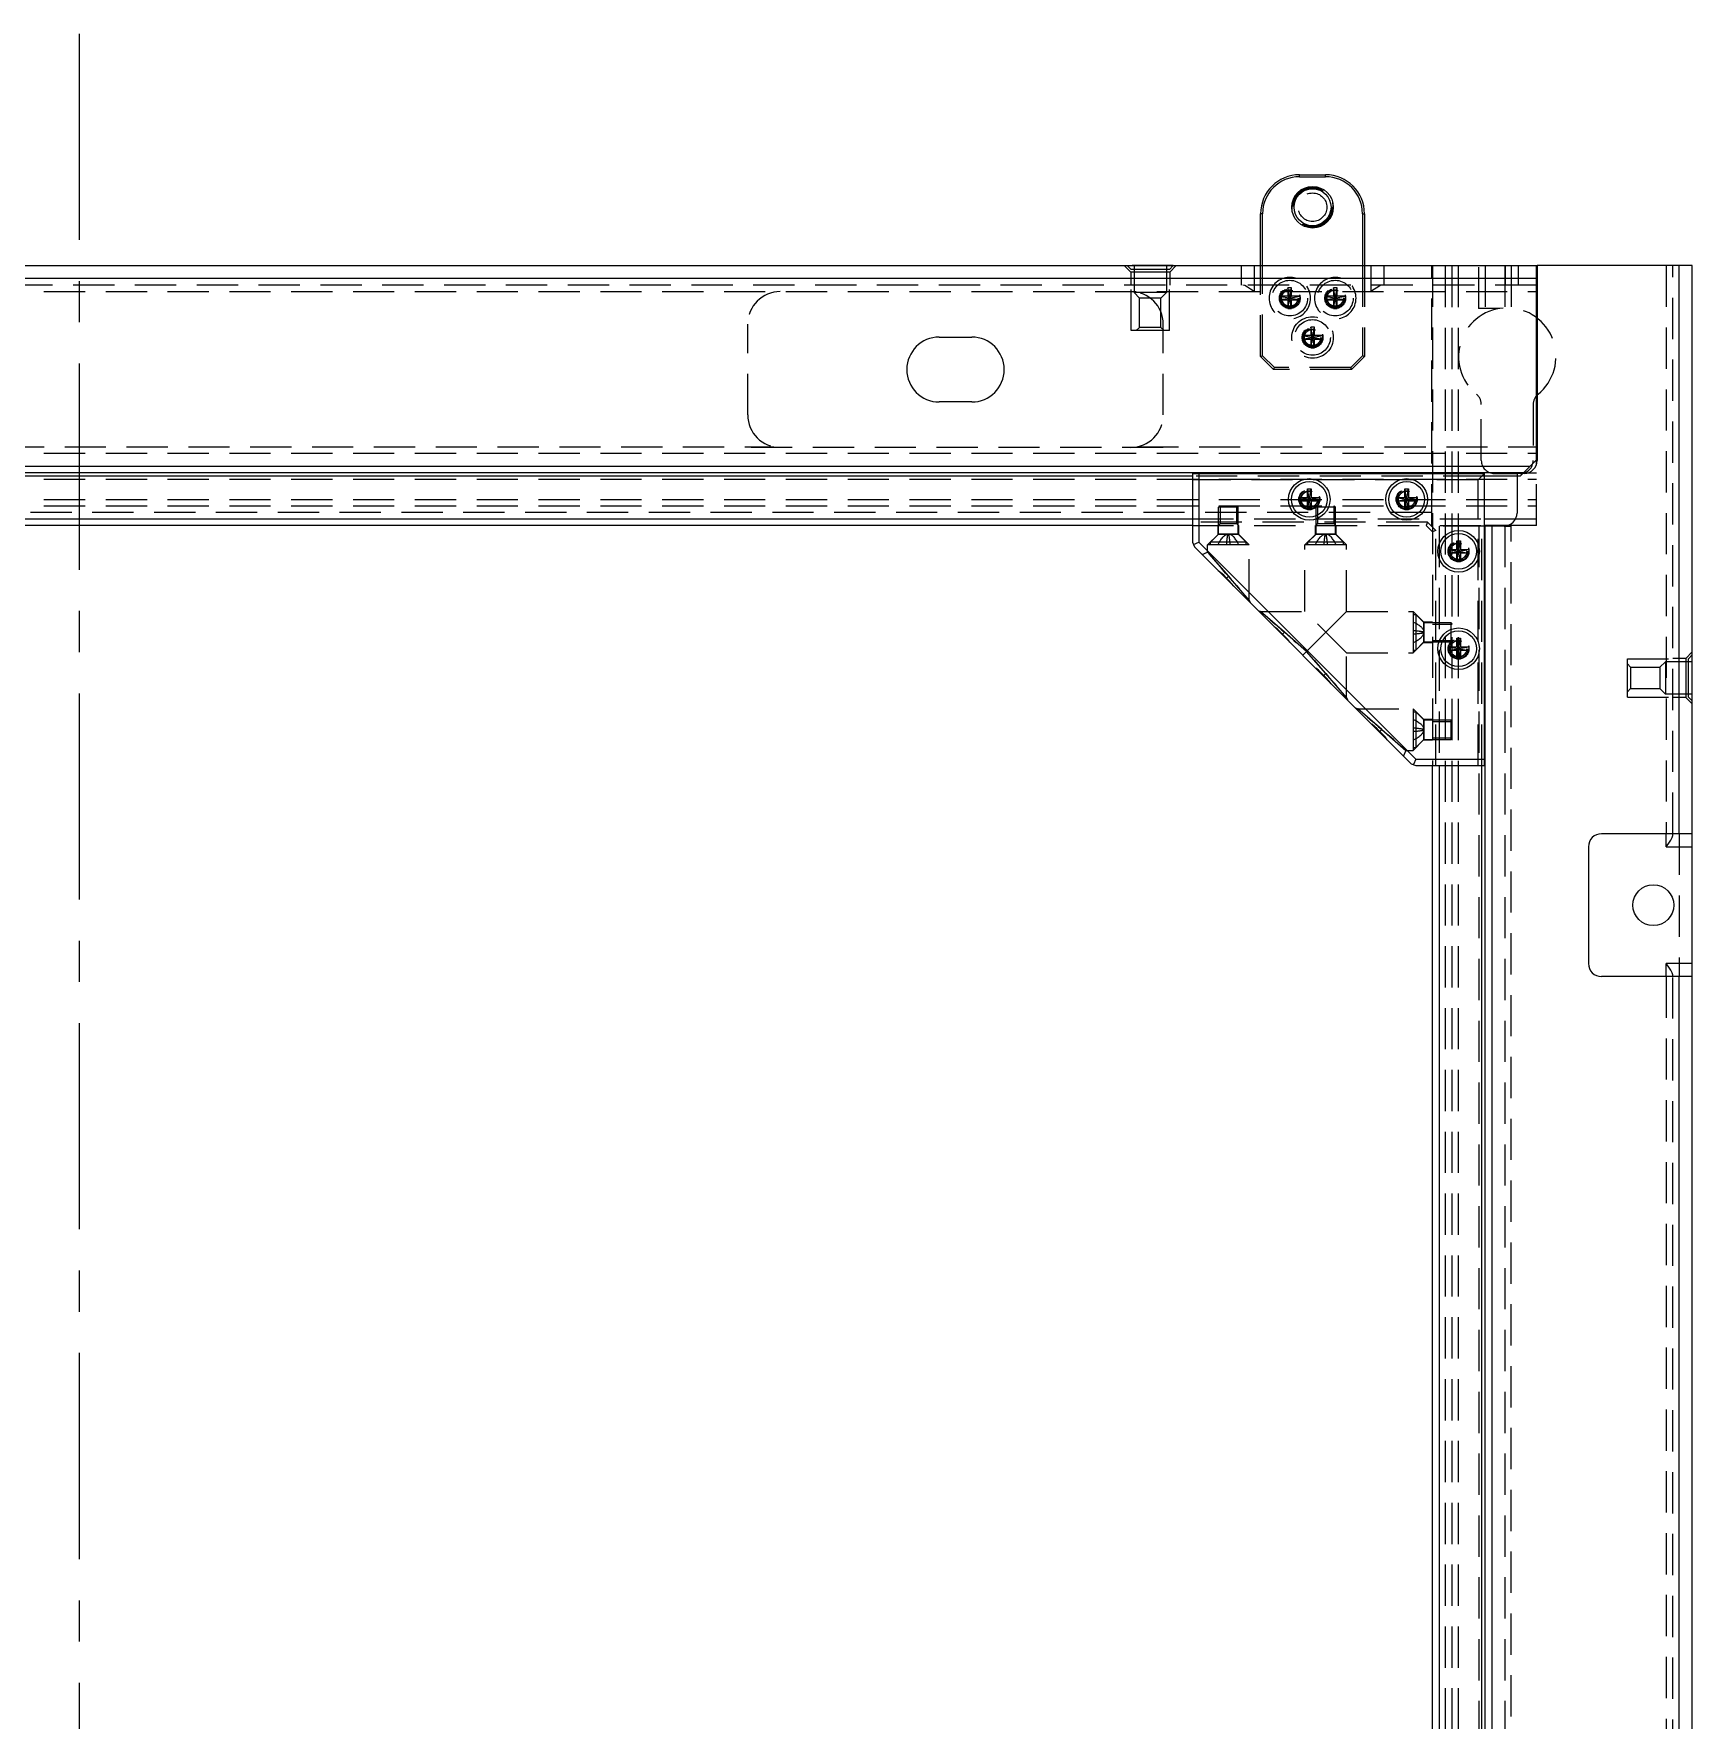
# Model space of a CAD drawing. Header units: millimetres. Extents: x -3132 to 28633, y 682 to 5849.
# Drawn here: x 19879.1 to 20134.6, y 2464.1 to 2723.9 of the extents above; entities that cross this region are included whole.
import ezdxf

# ---------------------------------------------------------------- set-up
doc = ezdxf.new("R2010")
doc.units = ezdxf.units.MM
doc.linetypes.add('CENTER', pattern=[50.8, 31.75, -6.35, 6.35, -6.35])
doc.linetypes.add('HIDDEN', pattern=[9.525, 6.35, -3.175])
for name, color, linetype in [('02___PRT_ALL_AXES', 7, 'Continuous'), ('DEFAULT_2', 8, 'HIDDEN'), ('标准', 3, 'Continuous')]:
    doc.layers.add(name, color=color, linetype=linetype)

msp = doc.modelspace()

# ---------------------------------------------------------------- linework, layer by layer
at = {"color": 7, "linetype": 'Continuous'}
for p, q in [((20074.094, 2701.894), (20074.094, 2702.194)), ((20074.094, 2702.194), (20078.094, 2702.194)), ((20074.094, 2701.894), (20078.094, 2701.894)), ((20078.094, 2701.894), (20078.094, 2702.194)), ((20068.094, 2688.194), (20068.094, 2696.194)), ((20068.394, 2696.194), (20068.094, 2696.194)), ((20068.394, 2688.194), (20068.394, 2696.194)), ((20083.794, 2696.194), (20083.794, 2688.194)), ((20083.794, 2696.194), (20084.094, 2696.194)), ((20084.094, 2696.194), (20084.094, 2688.194)), ((19661.594, 2688.194), (20110.594, 2688.194)), ((20110.594, 2686.194), (19661.594, 2686.194)), ((20110.594, 2658.294), (20110.594, 2688.194)), ((20110.694, 2688.194), (20110.694, 2658.194)), ((20134.594, 2688.194), (20110.694, 2688.194)), ((20132.594, 2600.694), (20132.594, 2688.194)), ((20134.594, 1691.194), (20134.594, 2688.194)), ((20018.594, 2677.194), (20023.594, 2677.194)), ((20023.594, 2667.194), (20018.594, 2667.194)), ((20110.594, 2658.294), (20108.594, 2656.294)), ((19662.594, 2657.294), (20109.594, 2657.294)), ((20108.594, 2656.294), (19663.594, 2656.294)), ((20057.594, 2655.794), (19714.594, 2655.794)), ((20057.594, 2656.194), (20057.594, 2645.609)), ((20057.594, 2656.194), (20102.594, 2656.194)), ((20058.594, 2656.194), (20058.594, 2645.609)), ((20102.594, 2611.194), (20102.594, 2656.194)), ((20107.594, 2655.794), (20102.594, 2655.794)), ((20107.594, 2656.194), (20107.594, 2650.094)), ((20108.694, 2656.194), (20107.594, 2656.194)), ((20073.994, 2651.914), (20073.994, 2652.474)), ((20073.994, 2651.914), (20077.194, 2652.474)), ((20073.994, 2652.474), (20075.314, 2652.474)), ((20073.994, 2652.474), (20077.194, 2651.914)), ((20075.314, 2650.594), (20075.874, 2653.794)), ((20075.314, 2652.474), (20075.314, 2653.794)), ((20075.874, 2650.594), (20075.314, 2653.794)), ((20075.314, 2653.794), (20075.874, 2653.794)), ((20075.314, 2651.914), (20075.874, 2652.474)), ((20075.314, 2652.474), (20075.874, 2651.914)), ((20075.874, 2653.794), (20075.874, 2652.474)), ((20075.874, 2652.474), (20077.194, 2652.474)), ((20077.194, 2652.474), (20077.194, 2651.914)), ((20088.994, 2651.914), (20088.994, 2652.474)), ((20088.994, 2651.914), (20092.194, 2652.474)), ((20088.994, 2652.474), (20090.314, 2652.474)), ((20088.994, 2652.474), (20092.194, 2651.914)), ((20090.314, 2650.594), (20090.874, 2653.794)), ((20090.314, 2652.474), (20090.314, 2653.794)), ((20090.874, 2650.594), (20090.314, 2653.794)), ((20090.314, 2653.794), (20090.874, 2653.794)), ((20090.314, 2651.914), (20090.874, 2652.474)), ((20090.314, 2652.474), (20090.874, 2651.914)), ((20090.874, 2653.794), (20090.874, 2652.474)), ((20090.874, 2652.474), (20092.194, 2652.474)), ((20092.194, 2652.474), (20092.194, 2651.914)), ((20075.314, 2651.914), (20073.994, 2651.914)), ((20075.314, 2650.594), (20075.314, 2651.914)), ((20075.874, 2650.594), (20075.314, 2650.594)), ((20075.874, 2651.914), (20075.874, 2650.594)), ((20077.194, 2651.914), (20075.874, 2651.914)), ((20090.314, 2651.914), (20088.994, 2651.914)), ((20090.314, 2650.594), (20090.314, 2651.914)), ((20090.874, 2650.594), (20090.314, 2650.594)), ((20090.874, 2651.914), (20090.874, 2650.594)), ((20092.194, 2651.914), (20090.874, 2651.914)), ((19714.594, 2649.194), (20057.594, 2649.194)), ((20057.594, 2648.194), (19714.594, 2648.194)), ((20102.594, 2649.194), (20107.352, 2649.194)), ((20105.594, 2648.194), (20102.594, 2648.194)), ((20105.594, 2648.094), (20102.594, 2648.094)), ((20102.694, 1731.294), (20102.694, 2648.094)), ((20103.694, 2648.094), (20103.694, 1731.294)), ((20057.594, 2645.609), (20057.887, 2644.901)), ((20057.74, 2645.255), (20058.594, 2645.609)), ((20091.301, 2611.487), (20057.887, 2644.901)), ((20092.008, 2612.194), (20058.594, 2645.609)), ((20096.994, 2643.914), (20096.994, 2644.474)), ((20096.994, 2643.914), (20100.194, 2644.474)), ((20096.994, 2644.474), (20098.314, 2644.474)), ((20096.994, 2644.474), (20100.194, 2643.914)), ((20098.314, 2642.594), (20098.874, 2645.794)), ((20098.314, 2644.474), (20098.314, 2645.794)), ((20098.874, 2642.594), (20098.314, 2645.794)), ((20098.314, 2645.794), (20098.874, 2645.794)), ((20098.314, 2643.914), (20098.874, 2644.474)), ((20098.314, 2644.474), (20098.874, 2643.914)), ((20098.874, 2645.794), (20098.874, 2644.474)), ((20098.874, 2644.474), (20100.194, 2644.474)), ((20100.194, 2644.474), (20100.194, 2643.914)), ((20098.314, 2643.914), (20096.994, 2643.914)), ((20098.314, 2642.594), (20098.314, 2643.914)), ((20098.874, 2642.594), (20098.314, 2642.594)), ((20098.874, 2643.914), (20098.874, 2642.594)), ((20100.194, 2643.914), (20098.874, 2643.914)), ((20096.994, 2628.914), (20096.994, 2629.474)), ((20096.994, 2628.914), (20100.194, 2629.474)), ((20096.994, 2629.474), (20098.314, 2629.474)), ((20096.994, 2629.474), (20100.194, 2628.914)), ((20098.314, 2628.914), (20096.994, 2628.914)), ((20098.314, 2627.594), (20098.874, 2630.794)), ((20098.314, 2629.474), (20098.314, 2630.794)), ((20098.874, 2627.594), (20098.314, 2630.794)), ((20098.314, 2630.794), (20098.874, 2630.794)), ((20098.314, 2628.914), (20098.874, 2629.474)), ((20098.314, 2629.474), (20098.874, 2628.914)), ((20098.314, 2627.594), (20098.314, 2628.914)), ((20098.874, 2630.794), (20098.874, 2629.474)), ((20098.874, 2629.474), (20100.194, 2629.474)), ((20098.874, 2628.914), (20098.874, 2627.594)), ((20100.194, 2628.914), (20098.874, 2628.914)), ((20100.194, 2629.474), (20100.194, 2628.914)), ((20098.874, 2627.594), (20098.314, 2627.594)), ((20091.301, 2611.487), (20092.008, 2611.194)), ((20092.008, 2612.194), (20091.655, 2611.341)), ((20092.008, 2612.194), (20102.594, 2612.194)), ((20092.008, 2611.194), (20102.594, 2611.194)), ((20094.594, 1768.194), (20094.594, 2611.194)), ((20095.594, 2611.194), (20095.594, 1768.194)), ((20102.194, 1768.194), (20102.194, 2611.194)), ((20134.594, 2600.694), (20120.594, 2600.694)), ((20130.594, 2598.694), (20130.594, 2600.694)), ((20131.594, 2600.426), (20131.594, 2600.694)), ((20118.594, 2598.694), (20118.594, 2580.694)), ((20130.594, 2598.694), (20134.594, 2598.694)), ((20130.594, 2578.694), (20130.594, 2580.694)), ((20134.594, 2580.694), (20130.594, 2580.694)), ((20134.594, 2578.694), (20120.594, 2578.694)), ((20131.594, 2578.694), (20131.594, 2578.962)), ((20132.594, 1800.694), (20132.594, 2578.694))]:
    msp.add_line(p, q, dxfattribs=at)
for points in [[(20130.594, 2598.694), (20130.976, 2599.24), (20131.293, 2599.723), (20131.511, 2600.124), (20131.594, 2600.426)], [(20131.293, 2579.666), (20130.976, 2580.148), (20130.594, 2580.694)], [(20131.594, 2578.962), (20131.511, 2579.264), (20131.293, 2579.666)]]:
    msp.add_lwpolyline(points, dxfattribs=at)
for centre, radius in [((20076.094, 2697.194), 3.2), ((20076.094, 2697.194), 2.85), ((20075.594, 2652.194), 3.2), ((20075.594, 2652.194), 2.75), ((20090.594, 2652.194), 3.2), ((20090.594, 2652.194), 2.75), ((20098.594, 2644.194), 3.2), ((20098.594, 2644.194), 2.75), ((20098.594, 2629.194), 3.2), ((20098.594, 2629.194), 2.75), ((20128.594, 2589.694), 3.15)]:
    msp.add_circle(centre, radius, dxfattribs=at)
for centre, radius, start, end in [((20074.094, 2696.194), 6, 90, 180), ((20074.094, 2696.194), 5.7, 90, 180), ((20078.094, 2696.194), 6, 0, 90), ((20078.094, 2696.194), 5.7, 0, 90), ((20018.594, 2672.194), 5, 90, 270), ((20023.594, 2672.194), 5, 270, 90), ((20108.694, 2658.194), 2, 270, 0), ((20105.594, 2650.094), 2, 270, 0), ((20120.594, 2598.694), 2, 90, 180), ((20120.594, 2580.694), 2, 180, 270)]:
    msp.add_arc(centre, radius, start, end, dxfattribs=at)
at = {"layer": '02___PRT_ALL_AXES', "color": 8, "linetype": 'HIDDEN'}
for p, q in [((20054.644, 2688.194), (20047.544, 2688.194)), ((20048.144, 2687.594), (20047.544, 2688.194)), ((20048.144, 2678.194), (20048.144, 2687.594)), ((20054.044, 2687.594), (20048.144, 2687.594)), ((20054.044, 2687.594), (20054.644, 2688.194)), ((20054.044, 2678.194), (20054.044, 2687.594)), ((20054.044, 2678.194), (20048.144, 2678.194)), ((20124.594, 2621.744), (20124.594, 2627.644)), ((20124.594, 2627.644), (20133.994, 2627.644)), ((20133.994, 2627.644), (20134.594, 2628.244)), ((20133.994, 2621.744), (20133.994, 2627.644)), ((20134.594, 2621.144), (20134.594, 2628.244)), ((20124.594, 2621.744), (20133.994, 2621.744)), ((20133.994, 2621.744), (20134.594, 2621.144))]:
    msp.add_line(p, q, dxfattribs=at)
at = {"layer": 'DEFAULT_2', "color": 8, "linetype": 'HIDDEN'}
for p, q in [((20047.094, 2688.194), (20048.094, 2687.194)), ((20048.094, 2687.194), (20048.094, 2685.194)), ((20054.094, 2687.194), (20048.094, 2687.194)), ((20048.594, 2688.194), (20048.594, 2684.044)), ((20053.594, 2688.194), (20053.594, 2684.044)), ((20055.094, 2688.194), (20054.094, 2687.194)), ((20054.094, 2687.194), (20054.094, 2685.194)), ((20065.094, 2688.194), (20065.094, 2685.194)), ((20067.094, 2688.194), (20067.094, 2684.194)), ((20068.094, 2674.194), (20068.094, 2688.194)), ((20068.394, 2674.319), (20068.394, 2688.194)), ((20083.794, 2688.194), (20083.794, 2674.319)), ((20084.094, 2688.194), (20084.094, 2674.194)), ((20085.094, 2688.194), (20085.094, 2684.194)), ((20087.094, 2688.194), (20087.094, 2685.194)), ((20094.494, 2648.194), (20094.494, 2688.194)), ((20094.594, 2688.194), (20094.594, 2611.194)), ((20096.594, 1691.194), (20096.594, 2688.194)), ((20097.594, 1691.194), (20097.594, 2688.194)), ((20098.594, 1691.194), (20098.594, 2688.194)), ((20101.694, 2681.594), (20101.694, 2688.194)), ((20102.694, 2688.194), (20102.694, 2681.594)), ((20105.694, 2688.194), (20105.694, 2681.684)), ((20105.794, 2688.194), (20105.794, 2685.194)), ((20106.694, 2688.194), (20106.694, 2681.67)), ((20107.794, 2688.194), (20107.794, 2685.194)), ((20110.594, 2688.194), (20110.694, 2688.194)), ((20130.594, 2688.194), (20130.594, 2600.694)), ((20131.594, 2600.694), (20131.594, 2688.194)), ((20110.594, 2685.194), (19661.594, 2685.194)), ((19661.594, 2684.194), (20110.594, 2684.194)), ((20053.594, 2684.044), (20048.594, 2684.044)), ((20049.444, 2683.194), (20048.594, 2684.044)), ((20052.744, 2683.194), (20053.594, 2684.044)), ((20070.994, 2683.474), (20070.994, 2682.914)), ((20070.994, 2682.914), (20074.194, 2683.474)), ((20072.314, 2683.474), (20070.994, 2683.474)), ((20070.994, 2683.474), (20074.194, 2682.914)), ((20072.314, 2681.594), (20072.874, 2684.794)), ((20072.314, 2684.794), (20072.314, 2683.474)), ((20072.874, 2681.594), (20072.314, 2684.794)), ((20072.874, 2684.794), (20072.314, 2684.794)), ((20072.314, 2682.914), (20072.874, 2683.474)), ((20072.314, 2683.474), (20072.874, 2682.914)), ((20072.874, 2683.474), (20072.874, 2684.794)), ((20074.194, 2683.474), (20072.874, 2683.474)), ((20074.194, 2682.914), (20074.194, 2683.474)), ((20077.994, 2683.474), (20077.994, 2682.914)), ((20077.994, 2682.914), (20081.194, 2683.474)), ((20079.314, 2683.474), (20077.994, 2683.474)), ((20077.994, 2683.474), (20081.194, 2682.914)), ((20079.314, 2681.594), (20079.874, 2684.794)), ((20079.314, 2684.794), (20079.314, 2683.474)), ((20079.874, 2681.594), (20079.314, 2684.794)), ((20079.874, 2684.794), (20079.314, 2684.794)), ((20079.314, 2682.914), (20079.874, 2683.474)), ((20079.314, 2683.474), (20079.874, 2682.914)), ((20079.874, 2683.474), (20079.874, 2684.794)), ((20081.194, 2683.474), (20079.874, 2683.474)), ((20081.194, 2682.914), (20081.194, 2683.474)), ((20049.444, 2678.694), (20049.444, 2683.194)), ((20052.744, 2683.194), (20049.444, 2683.194)), ((20052.744, 2678.694), (20052.744, 2683.194)), ((20070.994, 2682.914), (20072.314, 2682.914)), ((20072.314, 2682.914), (20072.314, 2681.594)), ((20072.314, 2681.594), (20072.874, 2681.594)), ((20072.874, 2681.594), (20072.874, 2682.914)), ((20072.874, 2682.914), (20074.194, 2682.914)), ((20077.994, 2682.914), (20079.314, 2682.914)), ((20079.314, 2682.914), (20079.314, 2681.594)), ((20079.314, 2681.594), (20079.874, 2681.594)), ((20079.874, 2681.594), (20079.874, 2682.914)), ((20079.874, 2682.914), (20081.194, 2682.914)), ((20104.873, 2681.594), (20101.655, 2681.594)), ((19989.094, 2665.194), (19989.094, 2679.194)), ((20048.944, 2678.194), (20049.444, 2678.694)), ((20052.744, 2678.694), (20049.444, 2678.694)), ((20053.244, 2678.194), (20052.744, 2678.694)), ((20053.094, 2665.194), (20053.094, 2679.194)), ((20075.814, 2675.532), (20076.374, 2678.732)), ((20075.814, 2678.732), (20075.814, 2677.412)), ((20076.374, 2675.532), (20075.814, 2678.732)), ((20076.374, 2678.732), (20075.814, 2678.732)), ((20076.374, 2677.412), (20076.374, 2678.732)), ((20053.244, 2678.194), (20048.944, 2678.194)), ((20074.494, 2677.412), (20074.494, 2676.852)), ((20074.494, 2676.852), (20077.694, 2677.412)), ((20075.814, 2677.412), (20074.494, 2677.412)), ((20074.494, 2677.412), (20077.694, 2676.852)), ((20074.494, 2676.852), (20075.814, 2676.852)), ((20075.814, 2676.852), (20076.374, 2677.412)), ((20075.814, 2677.412), (20076.374, 2676.852)), ((20075.814, 2676.852), (20075.814, 2675.532)), ((20077.694, 2677.412), (20076.374, 2677.412)), ((20076.374, 2675.532), (20076.374, 2676.852)), ((20076.374, 2676.852), (20077.694, 2676.852)), ((20077.694, 2676.852), (20077.694, 2677.412)), ((20068.094, 2674.194), (20068.394, 2674.319)), ((20070.094, 2672.194), (20068.094, 2674.194)), ((20070.218, 2672.494), (20068.394, 2674.319)), ((20075.814, 2675.532), (20076.374, 2675.532)), ((20083.794, 2674.319), (20081.97, 2672.494)), ((20084.094, 2674.194), (20082.094, 2672.194)), ((20084.094, 2674.194), (20083.794, 2674.319)), ((20070.094, 2672.194), (20070.218, 2672.494)), ((20082.094, 2672.194), (20070.094, 2672.194)), ((20081.97, 2672.494), (20070.218, 2672.494)), ((20082.094, 2672.194), (20081.97, 2672.494)), ((20102.094, 2658.194), (20102.094, 2666.829)), ((20110.094, 2666.829), (20110.094, 2658.194)), ((19779.089, 2660.294), (19993.099, 2660.294)), ((19989.094, 2660.194), (19989.094, 2660.294)), ((20053.094, 2660.194), (19989.094, 2660.194)), ((20049.089, 2660.294), (20110.594, 2660.294)), ((20053.094, 2660.294), (20053.094, 2660.194)), ((19661.594, 2659.294), (20110.594, 2659.294)), ((20110.594, 2648.194), (20110.594, 2658.294)), ((19661.594, 2655.294), (20110.594, 2655.294)), ((20102.594, 2655.794), (20057.594, 2655.794)), ((20101.594, 2655.194), (20057.594, 2655.194)), ((20101.594, 2655.194), (20102.594, 2656.194)), ((20101.594, 2611.194), (20101.594, 2655.194)), ((20104.094, 2656.194), (20107.594, 2656.194)), ((20108.094, 2655.794), (20107.594, 2655.794)), ((20108.594, 2656.294), (20108.094, 2655.794)), ((20108.594, 2656.294), (20110.594, 2656.294)), ((19661.594, 2652.194), (20110.594, 2652.194)), ((19661.594, 2651.194), (20110.594, 2651.194)), ((20094.494, 2650.194), (19677.694, 2650.194)), ((20061.834, 2651.194), (20061.634, 2650.994)), ((20061.634, 2646.844), (20061.634, 2650.994)), ((20064.634, 2650.994), (20061.634, 2650.994)), ((20061.884, 2651.194), (20061.884, 2648.494)), ((20064.384, 2651.194), (20064.384, 2648.494)), ((20064.434, 2651.194), (20064.634, 2650.994)), ((20064.634, 2646.844), (20064.634, 2650.994)), ((20076.834, 2651.194), (20076.634, 2650.994)), ((20076.634, 2646.844), (20076.634, 2650.994)), ((20079.634, 2650.994), (20076.634, 2650.994)), ((20076.884, 2651.194), (20076.884, 2648.494)), ((20079.384, 2651.194), (20079.384, 2648.494)), ((20079.434, 2651.194), (20079.634, 2650.994)), ((20079.634, 2646.844), (20079.634, 2650.994)), ((20057.594, 2649.194), (20102.594, 2649.194)), ((20093.801, 2648.694), (20057.594, 2648.694)), ((20057.594, 2648.194), (20102.594, 2648.194)), ((20061.534, 2646.794), (20061.534, 2648.194)), ((20061.884, 2648.494), (20061.584, 2648.194)), ((20061.884, 2648.494), (20064.384, 2648.494)), ((20064.384, 2648.494), (20064.684, 2648.194)), ((20064.734, 2646.794), (20064.734, 2648.194)), ((20076.534, 2646.794), (20076.534, 2648.194)), ((20076.884, 2648.494), (20076.584, 2648.194)), ((20076.884, 2648.494), (20079.384, 2648.494)), ((20079.384, 2648.494), (20079.684, 2648.194)), ((20079.734, 2646.794), (20079.734, 2648.194)), ((20093.801, 2648.694), (20093.594, 2648.194)), ((20093.594, 2648.194), (20094.594, 2647.194)), ((20093.801, 2648.694), (20095.094, 2647.401)), ((20102.594, 2648.094), (20094.594, 2648.094)), ((20095.094, 2647.401), (20094.594, 2647.194)), ((20095.094, 2611.194), (20095.094, 2647.401)), ((20095.594, 2648.094), (20095.594, 2611.194)), ((20101.694, 2648.094), (20101.694, 1731.294)), ((20102.194, 2611.194), (20102.194, 2648.094)), ((20110.594, 2648.194), (20105.594, 2648.194)), ((20105.594, 2648.094), (20106.733, 2648.094)), ((20105.694, 2648.094), (20105.694, 1731.294)), ((20106.694, 1731.294), (20106.694, 2648.094)), ((20107.352, 2649.194), (20110.594, 2649.194)), ((20061.534, 2646.794), (20059.934, 2645.194)), ((20059.934, 2644.061), (20059.934, 2645.194)), ((20066.334, 2645.194), (20059.934, 2645.194)), ((20060.384, 2645.594), (20061.634, 2646.844)), ((20060.384, 2645.194), (20060.384, 2645.594)), ((20065.884, 2645.594), (20060.384, 2645.594)), ((20064.734, 2646.794), (20061.534, 2646.794)), ((20064.634, 2646.844), (20061.634, 2646.844)), ((20062.854, 2645.194), (20062.869, 2645.371)), ((20062.869, 2645.365), (20062.885, 2645.538)), ((20062.884, 2645.527), (20062.9, 2645.696)), ((20062.899, 2645.679), (20062.916, 2645.846)), ((20062.914, 2645.823), (20062.932, 2645.986)), ((20062.928, 2645.953), (20062.948, 2646.118)), ((20062.942, 2646.067), (20062.954, 2646.167)), ((20062.948, 2646.118), (20062.966, 2646.254)), ((20062.964, 2646.24), (20062.981, 2646.353)), ((20062.978, 2646.331), (20062.988, 2646.399)), ((20063.29, 2646.331), (20063.279, 2646.399)), ((20063.32, 2646.118), (20063.301, 2646.254)), ((20063.326, 2646.067), (20063.313, 2646.167)), ((20063.34, 2645.953), (20063.32, 2646.118)), ((20063.354, 2645.823), (20063.336, 2645.986)), ((20063.369, 2645.679), (20063.352, 2645.846)), ((20063.384, 2645.527), (20063.367, 2645.696)), ((20063.414, 2645.194), (20063.399, 2645.371)), ((20065.884, 2645.594), (20064.634, 2646.844)), ((20064.734, 2646.794), (20066.334, 2645.194)), ((20065.884, 2645.194), (20065.884, 2645.594)), ((20066.334, 2636.661), (20066.334, 2645.194)), ((20076.534, 2646.794), (20074.934, 2645.194)), ((20074.934, 2634.934), (20074.934, 2645.194)), ((20081.334, 2645.194), (20074.934, 2645.194)), ((20075.384, 2645.594), (20076.634, 2646.844)), ((20075.384, 2645.194), (20075.384, 2645.594)), ((20080.884, 2645.594), (20075.384, 2645.594)), ((20079.734, 2646.794), (20076.534, 2646.794)), ((20079.634, 2646.844), (20076.634, 2646.844)), ((20077.854, 2645.194), (20077.869, 2645.371)), ((20077.869, 2645.365), (20077.885, 2645.538)), ((20077.884, 2645.527), (20077.9, 2645.696)), ((20077.899, 2645.679), (20077.916, 2645.846)), ((20077.914, 2645.823), (20077.932, 2645.986)), ((20077.928, 2645.953), (20077.948, 2646.118)), ((20077.942, 2646.067), (20077.954, 2646.167)), ((20077.948, 2646.118), (20077.966, 2646.254)), ((20077.964, 2646.24), (20077.981, 2646.353)), ((20077.978, 2646.331), (20077.988, 2646.399)), ((20078.29, 2646.331), (20078.279, 2646.399)), ((20078.32, 2646.118), (20078.301, 2646.254)), ((20078.326, 2646.067), (20078.313, 2646.167)), ((20078.34, 2645.953), (20078.32, 2646.118)), ((20078.354, 2645.823), (20078.336, 2645.986)), ((20078.369, 2645.679), (20078.352, 2645.846)), ((20078.384, 2645.527), (20078.367, 2645.696)), ((20078.414, 2645.194), (20078.399, 2645.371)), ((20080.884, 2645.594), (20079.634, 2646.844)), ((20079.734, 2646.794), (20081.334, 2645.194)), ((20080.884, 2645.194), (20080.884, 2645.594)), ((20081.334, 2634.934), (20081.334, 2645.194)), ((20059.08, 2643.708), (20059.934, 2644.061)), ((20059.934, 2644.061), (20063.134, 2640.361)), ((20061.541, 2642.203), (20060.209, 2643.743)), ((20063.134, 2640.361), (20062.78, 2640.008)), ((20066.334, 2636.661), (20063.134, 2640.361)), ((20066.334, 2636.661), (20066.48, 2636.308)), ((20067.707, 2635.081), (20068.061, 2634.934)), ((20068.061, 2634.934), (20074.934, 2634.934)), ((20071.761, 2631.734), (20068.061, 2634.934)), ((20081.334, 2628.534), (20074.934, 2634.934)), ((20081.334, 2634.934), (20078.134, 2631.734)), ((20081.334, 2634.934), (20091.594, 2634.934)), ((20091.594, 2634.934), (20091.594, 2628.534)), ((20093.194, 2633.334), (20091.594, 2634.934)), ((20091.594, 2634.484), (20091.994, 2634.484)), ((20091.994, 2634.484), (20091.994, 2628.984)), ((20091.994, 2634.484), (20093.244, 2633.234)), ((20071.761, 2631.734), (20071.407, 2631.381)), ((20075.178, 2628.779), (20071.761, 2631.734)), ((20078.134, 2631.734), (20075.178, 2628.779)), ((20091.594, 2632.014), (20091.77, 2631.999)), ((20091.594, 2631.454), (20091.77, 2631.47)), ((20091.765, 2631.999), (20091.938, 2631.983)), ((20091.927, 2631.984), (20092.096, 2631.968)), ((20091.927, 2631.484), (20092.096, 2631.501)), ((20092.079, 2631.97), (20092.245, 2631.952)), ((20092.079, 2631.499), (20092.245, 2631.516)), ((20092.222, 2631.955), (20092.386, 2631.936)), ((20092.222, 2631.514), (20092.386, 2631.532)), ((20092.353, 2631.94), (20092.517, 2631.92)), ((20092.353, 2631.529), (20092.517, 2631.549)), ((20092.467, 2631.926), (20092.566, 2631.914)), ((20092.467, 2631.542), (20092.566, 2631.555)), ((20092.517, 2631.92), (20092.654, 2631.902)), ((20092.517, 2631.549), (20092.654, 2631.567)), ((20092.639, 2631.904), (20092.753, 2631.887)), ((20092.731, 2631.89), (20092.799, 2631.88)), ((20092.731, 2631.578), (20092.799, 2631.589)), ((20093.194, 2633.334), (20093.194, 2630.134)), ((20093.194, 2633.334), (20094.594, 2633.334)), ((20093.244, 2633.234), (20093.244, 2630.234)), ((20093.244, 2633.234), (20097.394, 2633.234)), ((20094.594, 2632.984), (20097.594, 2632.984)), ((20097.394, 2633.234), (20097.394, 2630.234)), ((20097.594, 2633.034), (20097.394, 2633.234)), ((20073.224, 2630.47), (20073.645, 2630.105)), ((20093.194, 2630.134), (20091.594, 2628.534)), ((20091.594, 2628.984), (20091.994, 2628.984)), ((20091.994, 2628.984), (20093.244, 2630.234)), ((20093.194, 2630.134), (20094.594, 2630.134)), ((20093.244, 2630.234), (20097.394, 2630.234)), ((20094.594, 2630.484), (20097.594, 2630.484)), ((20097.594, 2630.434), (20097.394, 2630.234)), ((20074.594, 2628.194), (20075.178, 2628.779)), ((20074.594, 2628.194), (20075.178, 2628.779)), ((20078.134, 2625.361), (20075.178, 2628.779)), ((20076.41, 2627.354), (20076.936, 2626.747)), ((20076.936, 2626.747), (20077.225, 2626.413)), ((20081.334, 2621.661), (20081.334, 2628.534)), ((20081.334, 2628.534), (20091.594, 2628.534)), ((20124.594, 2622.544), (20124.594, 2626.844)), ((20124.594, 2626.844), (20125.094, 2626.344)), ((20125.094, 2626.344), (20125.094, 2623.044)), ((20125.094, 2626.344), (20129.594, 2626.344)), ((20129.594, 2626.344), (20130.444, 2627.194)), ((20129.594, 2626.344), (20129.594, 2623.044)), ((20130.444, 2627.194), (20130.444, 2622.194)), ((20134.594, 2627.194), (20130.444, 2627.194)), ((20133.594, 2627.694), (20131.594, 2627.694)), ((20134.594, 2628.694), (20133.594, 2627.694)), ((20133.594, 2627.694), (20133.594, 2621.694)), ((20077.379, 2626.234), (20078.121, 2625.376)), ((20078.134, 2625.361), (20077.78, 2625.008)), ((20081.334, 2621.661), (20078.121, 2625.376)), ((20079.372, 2623.93), (20079.73, 2623.515)), ((20081.334, 2621.661), (20081.48, 2621.308)), ((20124.594, 2622.544), (20125.094, 2623.044)), ((20125.094, 2623.044), (20129.594, 2623.044)), ((20129.594, 2623.044), (20130.444, 2622.194)), ((20134.594, 2622.194), (20130.444, 2622.194)), ((20133.594, 2621.694), (20131.594, 2621.694)), ((20134.594, 2620.694), (20133.594, 2621.694)), ((20082.707, 2620.081), (20083.061, 2619.934)), ((20083.061, 2619.934), (20091.594, 2619.934)), ((20086.761, 2616.734), (20083.061, 2619.934)), ((20091.594, 2619.934), (20091.594, 2613.534)), ((20093.194, 2618.334), (20091.594, 2619.934)), ((20091.594, 2619.484), (20091.994, 2619.484)), ((20091.994, 2619.484), (20091.994, 2613.984)), ((20091.994, 2619.484), (20093.244, 2618.234)), ((20086.761, 2616.734), (20086.407, 2616.381)), ((20086.761, 2616.734), (20090.461, 2613.534)), ((20091.594, 2617.014), (20091.77, 2616.999)), ((20091.594, 2616.454), (20091.77, 2616.47)), ((20091.765, 2616.999), (20091.938, 2616.983)), ((20091.927, 2616.984), (20092.096, 2616.968)), ((20091.927, 2616.484), (20092.096, 2616.501)), ((20092.079, 2616.97), (20092.245, 2616.952)), ((20092.079, 2616.499), (20092.245, 2616.516)), ((20092.222, 2616.955), (20092.386, 2616.936)), ((20092.222, 2616.514), (20092.386, 2616.532)), ((20092.353, 2616.94), (20092.517, 2616.92)), ((20092.353, 2616.529), (20092.517, 2616.549)), ((20092.467, 2616.926), (20092.566, 2616.914)), ((20092.467, 2616.542), (20092.566, 2616.555)), ((20092.517, 2616.92), (20092.654, 2616.902)), ((20092.517, 2616.549), (20092.654, 2616.567)), ((20092.639, 2616.904), (20092.753, 2616.887)), ((20092.731, 2616.89), (20092.799, 2616.88)), ((20092.731, 2616.578), (20092.799, 2616.589)), ((20093.194, 2618.334), (20093.194, 2615.134)), ((20093.194, 2618.334), (20094.594, 2618.334)), ((20093.244, 2618.234), (20093.244, 2615.234)), ((20093.244, 2618.234), (20097.394, 2618.234)), ((20094.594, 2617.984), (20097.594, 2617.984)), ((20097.394, 2618.234), (20097.394, 2615.234)), ((20097.594, 2618.034), (20097.394, 2618.234)), ((20089.99, 2613.942), (20089.8, 2614.106)), ((20090.461, 2613.534), (20090.107, 2612.681)), ((20090.461, 2613.534), (20091.594, 2613.534)), ((20093.194, 2615.134), (20091.594, 2613.534)), ((20091.594, 2613.984), (20091.994, 2613.984)), ((20091.994, 2613.984), (20093.244, 2615.234)), ((20093.194, 2615.134), (20094.594, 2615.134)), ((20093.244, 2615.234), (20097.394, 2615.234)), ((20094.594, 2615.484), (20097.594, 2615.484)), ((20097.594, 2615.434), (20097.394, 2615.234)), ((20132.594, 2600.694), (20132.594, 2578.694)), ((20130.594, 2578.694), (20130.594, 1800.694)), ((20131.594, 1800.694), (20131.594, 2578.694))]:
    msp.add_line(p, q, dxfattribs=at)
for points in [[(20073.707, 2686.194), (20072.988, 2686.363), (20072.2, 2686.363), (20071.48, 2686.194)], [(20080.707, 2686.194), (20079.988, 2686.363), (20079.2, 2686.363), (20078.48, 2686.194)], [(20067.094, 2684.194), (20066.538, 2684.584), (20066.052, 2684.901), (20065.655, 2685.116), (20065.362, 2685.194)], [(20086.826, 2685.194), (20086.533, 2685.116), (20086.136, 2684.901), (20085.651, 2684.584), (20085.094, 2684.194)], [(20061.534, 2645.194), (20061.622, 2645.371), (20061.71, 2645.538), (20061.799, 2645.696), (20061.889, 2645.846), (20061.98, 2645.986), (20062.072, 2646.118), (20062.165, 2646.24), (20062.261, 2646.353), (20062.36, 2646.458), (20062.46, 2646.551), (20062.558, 2646.63), (20062.652, 2646.694), (20062.74, 2646.744), (20062.824, 2646.782), (20062.905, 2646.81), (20062.982, 2646.83), (20063.059, 2646.841), (20063.134, 2646.844)], [(20062.981, 2646.353), (20062.999, 2646.459), (20063.008, 2646.512), (20063.018, 2646.56), (20063.027, 2646.602), (20063.035, 2646.639), (20063.043, 2646.672), (20063.051, 2646.701), (20063.059, 2646.727), (20063.067, 2646.75), (20063.075, 2646.771), (20063.082, 2646.788), (20063.09, 2646.804), (20063.098, 2646.816), (20063.105, 2646.827), (20063.113, 2646.835), (20063.12, 2646.84), (20063.127, 2646.843), (20063.134, 2646.844)], [(20062.998, 2646.458), (20063.016, 2646.551), (20063.033, 2646.63), (20063.05, 2646.694), (20063.065, 2646.744), (20063.08, 2646.782), (20063.094, 2646.81), (20063.107, 2646.83), (20063.121, 2646.841), (20063.134, 2646.844)], [(20063.269, 2646.458), (20063.252, 2646.551), (20063.235, 2646.63), (20063.218, 2646.694), (20063.203, 2646.744), (20063.188, 2646.782), (20063.174, 2646.81), (20063.16, 2646.83), (20063.147, 2646.841), (20063.134, 2646.844)], [(20063.269, 2646.459), (20063.259, 2646.512), (20063.25, 2646.56), (20063.241, 2646.602), (20063.233, 2646.639), (20063.224, 2646.672), (20063.216, 2646.701), (20063.208, 2646.727), (20063.201, 2646.75), (20063.193, 2646.771), (20063.185, 2646.788), (20063.178, 2646.804), (20063.17, 2646.816), (20063.163, 2646.827), (20063.155, 2646.835), (20063.148, 2646.84), (20063.141, 2646.843), (20063.134, 2646.844)], [(20064.734, 2645.194), (20064.646, 2645.371), (20064.558, 2645.538), (20064.469, 2645.696), (20064.379, 2645.846), (20064.288, 2645.986), (20064.196, 2646.118), (20064.102, 2646.24), (20064.007, 2646.353), (20063.908, 2646.458), (20063.808, 2646.551), (20063.71, 2646.63), (20063.616, 2646.694), (20063.528, 2646.744), (20063.444, 2646.782), (20063.363, 2646.81), (20063.285, 2646.83), (20063.209, 2646.841), (20063.134, 2646.844)], [(20063.303, 2646.24), (20063.287, 2646.353), (20063.269, 2646.459)], [(20063.414, 2645.194), (20063.399, 2645.365), (20063.383, 2645.538)], [(20076.534, 2645.194), (20076.622, 2645.371), (20076.71, 2645.538), (20076.799, 2645.696), (20076.889, 2645.846), (20076.98, 2645.986), (20077.072, 2646.118), (20077.165, 2646.24), (20077.261, 2646.353), (20077.36, 2646.458), (20077.46, 2646.551), (20077.558, 2646.63), (20077.652, 2646.694), (20077.74, 2646.744), (20077.824, 2646.782), (20077.905, 2646.81), (20077.982, 2646.83), (20078.059, 2646.841), (20078.134, 2646.844)], [(20077.981, 2646.353), (20077.999, 2646.459), (20078.008, 2646.512), (20078.018, 2646.56), (20078.027, 2646.602), (20078.035, 2646.639), (20078.043, 2646.672), (20078.051, 2646.701), (20078.059, 2646.727), (20078.067, 2646.75), (20078.075, 2646.771), (20078.082, 2646.788), (20078.09, 2646.804), (20078.098, 2646.816), (20078.105, 2646.827), (20078.113, 2646.835), (20078.12, 2646.84), (20078.127, 2646.843), (20078.134, 2646.844)], [(20077.998, 2646.458), (20078.016, 2646.551), (20078.033, 2646.63), (20078.05, 2646.694), (20078.065, 2646.744), (20078.08, 2646.782), (20078.094, 2646.81), (20078.107, 2646.83), (20078.121, 2646.841), (20078.134, 2646.844)], [(20078.269, 2646.458), (20078.252, 2646.551), (20078.235, 2646.63), (20078.218, 2646.694), (20078.203, 2646.744), (20078.188, 2646.782), (20078.174, 2646.81), (20078.16, 2646.83), (20078.147, 2646.841), (20078.134, 2646.844)], [(20078.269, 2646.459), (20078.259, 2646.512), (20078.25, 2646.56), (20078.241, 2646.602), (20078.233, 2646.639), (20078.224, 2646.672), (20078.216, 2646.701), (20078.208, 2646.727), (20078.201, 2646.75), (20078.193, 2646.771), (20078.185, 2646.788), (20078.178, 2646.804), (20078.17, 2646.816), (20078.163, 2646.827), (20078.155, 2646.835), (20078.148, 2646.84), (20078.141, 2646.843), (20078.134, 2646.844)], [(20079.734, 2645.194), (20079.646, 2645.371), (20079.558, 2645.538), (20079.469, 2645.696), (20079.379, 2645.846), (20079.288, 2645.986), (20079.196, 2646.118), (20079.102, 2646.24), (20079.007, 2646.353), (20078.908, 2646.458), (20078.808, 2646.551), (20078.71, 2646.63), (20078.616, 2646.694), (20078.528, 2646.744), (20078.444, 2646.782), (20078.363, 2646.81), (20078.285, 2646.83), (20078.209, 2646.841), (20078.134, 2646.844)], [(20078.303, 2646.24), (20078.287, 2646.353), (20078.269, 2646.459)], [(20078.414, 2645.194), (20078.399, 2645.365), (20078.383, 2645.538)], [(20063.134, 2640.361), (20062.705, 2640.855), (20062.291, 2641.336), (20061.9, 2641.789), (20061.541, 2642.203)], [(20062.851, 2640.078), (20062.416, 2640.501), (20061.992, 2640.877), (20061.58, 2641.208)], [(20063.98, 2638.808), (20063.631, 2639.227), (20063.256, 2639.652), (20062.851, 2640.078)], [(20063.134, 2640.361), (20063.562, 2639.865), (20063.979, 2639.384), (20064.372, 2638.93), (20064.73, 2638.515)], [(20069.554, 2633.643), (20069.925, 2633.322), (20070.339, 2632.965), (20070.785, 2632.579), (20071.264, 2632.163), (20071.761, 2631.734)], [(20071.478, 2631.451), (20071.047, 2631.86), (20070.623, 2632.235), (20070.208, 2632.581)], [(20071.761, 2631.734), (20072.269, 2631.294), (20072.763, 2630.868)], [(20091.594, 2633.334), (20091.77, 2633.246), (20091.938, 2633.158), (20092.096, 2633.069), (20092.245, 2632.979), (20092.386, 2632.888), (20092.517, 2632.796), (20092.639, 2632.703), (20092.753, 2632.607), (20092.858, 2632.508), (20092.951, 2632.409), (20093.03, 2632.31), (20093.094, 2632.216), (20093.144, 2632.128), (20093.182, 2632.044), (20093.21, 2631.964), (20093.229, 2631.886), (20093.24, 2631.81), (20093.244, 2631.734)], [(20091.594, 2630.134), (20091.77, 2630.222), (20091.938, 2630.311), (20092.096, 2630.4), (20092.245, 2630.49), (20092.386, 2630.581), (20092.517, 2630.673), (20092.639, 2630.766), (20092.753, 2630.861), (20092.858, 2630.96), (20092.951, 2631.06), (20093.03, 2631.158), (20093.094, 2631.252), (20093.144, 2631.341), (20093.182, 2631.424), (20093.21, 2631.505), (20093.229, 2631.583), (20093.24, 2631.659), (20093.244, 2631.734)], [(20091.594, 2631.454), (20091.765, 2631.469), (20091.938, 2631.485)], [(20092.639, 2631.565), (20092.753, 2631.582), (20092.859, 2631.599)], [(20092.753, 2631.887), (20092.859, 2631.87), (20092.912, 2631.86), (20092.959, 2631.851), (20093.001, 2631.842), (20093.038, 2631.833), (20093.071, 2631.825), (20093.101, 2631.817), (20093.127, 2631.809), (20093.15, 2631.801), (20093.17, 2631.793), (20093.188, 2631.786), (20093.203, 2631.778), (20093.216, 2631.771), (20093.227, 2631.763), (20093.234, 2631.756), (20093.24, 2631.748), (20093.243, 2631.741), (20093.244, 2631.734)], [(20092.858, 2631.87), (20092.951, 2631.852), (20093.03, 2631.835), (20093.094, 2631.819), (20093.144, 2631.803), (20093.182, 2631.789), (20093.21, 2631.774), (20093.229, 2631.761), (20093.24, 2631.748), (20093.244, 2631.734)], [(20092.858, 2631.599), (20092.951, 2631.616), (20093.03, 2631.634), (20093.094, 2631.65), (20093.144, 2631.665), (20093.182, 2631.68), (20093.21, 2631.694), (20093.229, 2631.708), (20093.24, 2631.721), (20093.244, 2631.734)], [(20092.859, 2631.599), (20092.912, 2631.609), (20092.959, 2631.618), (20093.001, 2631.627), (20093.038, 2631.635), (20093.071, 2631.644), (20093.101, 2631.652), (20093.127, 2631.66), (20093.15, 2631.668), (20093.17, 2631.675), (20093.188, 2631.683), (20093.203, 2631.69), (20093.216, 2631.698), (20093.227, 2631.706), (20093.234, 2631.713), (20093.24, 2631.721), (20093.243, 2631.728), (20093.244, 2631.734)], [(20072.608, 2630.18), (20072.273, 2630.596), (20071.897, 2631.021), (20071.478, 2631.451)], [(20077.851, 2625.078), (20077.416, 2625.501), (20076.991, 2625.877), (20076.58, 2626.208)], [(20078.98, 2623.808), (20078.631, 2624.227), (20078.256, 2624.652), (20077.851, 2625.078)], [(20078.134, 2625.361), (20078.562, 2624.865), (20078.979, 2624.384)], [(20084.554, 2618.643), (20084.925, 2618.322), (20085.339, 2617.965), (20085.785, 2617.579), (20086.264, 2617.163), (20086.761, 2616.734)], [(20086.478, 2616.451), (20086.047, 2616.86), (20085.623, 2617.235), (20085.208, 2617.581)], [(20087.607, 2615.181), (20087.269, 2615.601), (20086.891, 2616.026), (20086.478, 2616.451)], [(20088.971, 2614.823), (20088.602, 2615.142), (20088.188, 2615.501), (20087.735, 2615.892), (20087.255, 2616.306), (20086.761, 2616.734)], [(20091.594, 2618.334), (20091.77, 2618.246), (20091.938, 2618.158), (20092.096, 2618.069), (20092.245, 2617.979), (20092.386, 2617.888), (20092.517, 2617.796), (20092.639, 2617.703), (20092.753, 2617.607), (20092.858, 2617.508), (20092.951, 2617.409), (20093.03, 2617.31), (20093.094, 2617.216), (20093.144, 2617.128), (20093.182, 2617.044), (20093.21, 2616.964), (20093.229, 2616.886), (20093.24, 2616.81), (20093.244, 2616.734)], [(20091.594, 2615.134), (20091.77, 2615.222), (20091.938, 2615.311), (20092.096, 2615.4), (20092.245, 2615.49), (20092.386, 2615.581), (20092.517, 2615.673), (20092.639, 2615.766), (20092.753, 2615.861), (20092.858, 2615.96), (20092.951, 2616.06), (20093.03, 2616.158), (20093.094, 2616.252), (20093.144, 2616.341), (20093.182, 2616.424), (20093.21, 2616.505), (20093.229, 2616.583), (20093.24, 2616.659), (20093.244, 2616.734)], [(20091.594, 2616.454), (20091.765, 2616.469), (20091.938, 2616.485)], [(20092.639, 2616.565), (20092.753, 2616.582), (20092.859, 2616.599)], [(20092.753, 2616.887), (20092.859, 2616.87), (20092.912, 2616.86), (20092.959, 2616.851), (20093.001, 2616.842), (20093.038, 2616.833), (20093.071, 2616.825), (20093.101, 2616.817), (20093.127, 2616.809), (20093.15, 2616.801), (20093.17, 2616.793), (20093.188, 2616.786), (20093.203, 2616.778), (20093.216, 2616.771), (20093.227, 2616.763), (20093.234, 2616.756), (20093.24, 2616.748), (20093.243, 2616.741), (20093.244, 2616.734)], [(20092.858, 2616.87), (20092.951, 2616.852), (20093.03, 2616.835), (20093.094, 2616.819), (20093.144, 2616.803), (20093.182, 2616.789), (20093.21, 2616.774), (20093.229, 2616.761), (20093.24, 2616.748), (20093.244, 2616.734)], [(20092.858, 2616.599), (20092.951, 2616.616), (20093.03, 2616.634), (20093.094, 2616.65), (20093.144, 2616.665), (20093.182, 2616.68), (20093.21, 2616.694), (20093.229, 2616.708), (20093.24, 2616.721), (20093.244, 2616.734)], [(20092.859, 2616.599), (20092.912, 2616.609), (20092.959, 2616.618), (20093.001, 2616.627), (20093.038, 2616.635), (20093.071, 2616.644), (20093.101, 2616.652), (20093.127, 2616.66), (20093.15, 2616.668), (20093.17, 2616.675), (20093.188, 2616.683), (20093.203, 2616.69), (20093.216, 2616.698), (20093.227, 2616.706), (20093.234, 2616.713), (20093.24, 2616.721), (20093.243, 2616.728), (20093.244, 2616.734)]]:
    msp.add_lwpolyline(points, dxfattribs=at)
for centre, radius in [((20076.094, 2697.194), 3.15), ((20076.094, 2697.194), 3), ((20076.094, 2697.194), 2.2), ((20072.594, 2683.194), 2.75), ((20072.594, 2683.194), 1.6), ((20072.594, 2683.194), 1.5), ((20072.594, 2683.194), 1.45), ((20072.594, 2683.194), 1.3), ((20072.594, 2683.194), 1.25), ((20079.594, 2683.194), 2.75), ((20079.594, 2683.194), 1.6), ((20079.594, 2683.194), 1.5), ((20079.594, 2683.194), 1.45), ((20079.594, 2683.194), 1.3), ((20079.594, 2683.194), 1.25), ((20076.094, 2677.132), 3.2), ((20076.094, 2677.132), 2.75), ((20076.094, 2677.132), 1.6), ((20076.094, 2677.132), 1.5), ((20076.094, 2677.132), 1.45), ((20076.094, 2677.132), 1.3), ((20076.094, 2677.132), 1.25), ((20075.594, 2652.194), 1.6), ((20075.594, 2652.194), 1.55), ((20075.594, 2652.194), 1.5), ((20075.594, 2652.194), 1.3), ((20075.594, 2652.194), 1.25), ((20090.594, 2652.194), 1.6), ((20090.594, 2652.194), 1.55), ((20090.594, 2652.194), 1.5), ((20090.594, 2652.194), 1.3), ((20090.594, 2652.194), 1.25), ((20098.594, 2644.194), 1.6), ((20098.594, 2644.194), 1.5), ((20098.594, 2644.194), 1.3), ((20098.594, 2644.194), 1.25), ((20098.594, 2629.194), 1.6), ((20098.594, 2629.194), 1.5), ((20098.594, 2629.194), 1.3), ((20098.594, 2629.194), 1.25)]:
    msp.add_circle(centre, radius, dxfattribs=at)
for centre, radius, start, end in [((20072.594, 2683.194), 3.2, 110.36413, 69.63587), ((20079.594, 2683.194), 3.2, 110.36413, 69.63587), ((19994.094, 2679.194), 5, 90, 180), ((20048.094, 2679.194), 5, 0, 90), ((20106.094, 2674.194), 7.5, 309.16671, 230.83329), ((20100.094, 2666.829), 2, 0, 50.83329), ((20112.094, 2666.829), 2, 129.16671, 180), ((19994.094, 2665.194), 5, 180, 270), ((20048.094, 2665.194), 5, 270, 0), ((20104.094, 2658.194), 2, 180, 270), ((20108.094, 2658.194), 2, 270, 0)]:
    msp.add_arc(centre, radius, start, end, dxfattribs=at)
at = {"layer": '标准', "color": 1, "linetype": 'CENTER'}
msp.add_line((19886.094, 2723.917), (19886.094, 1655.472), dxfattribs=at)

doc.saveas('drawing.dxf')
